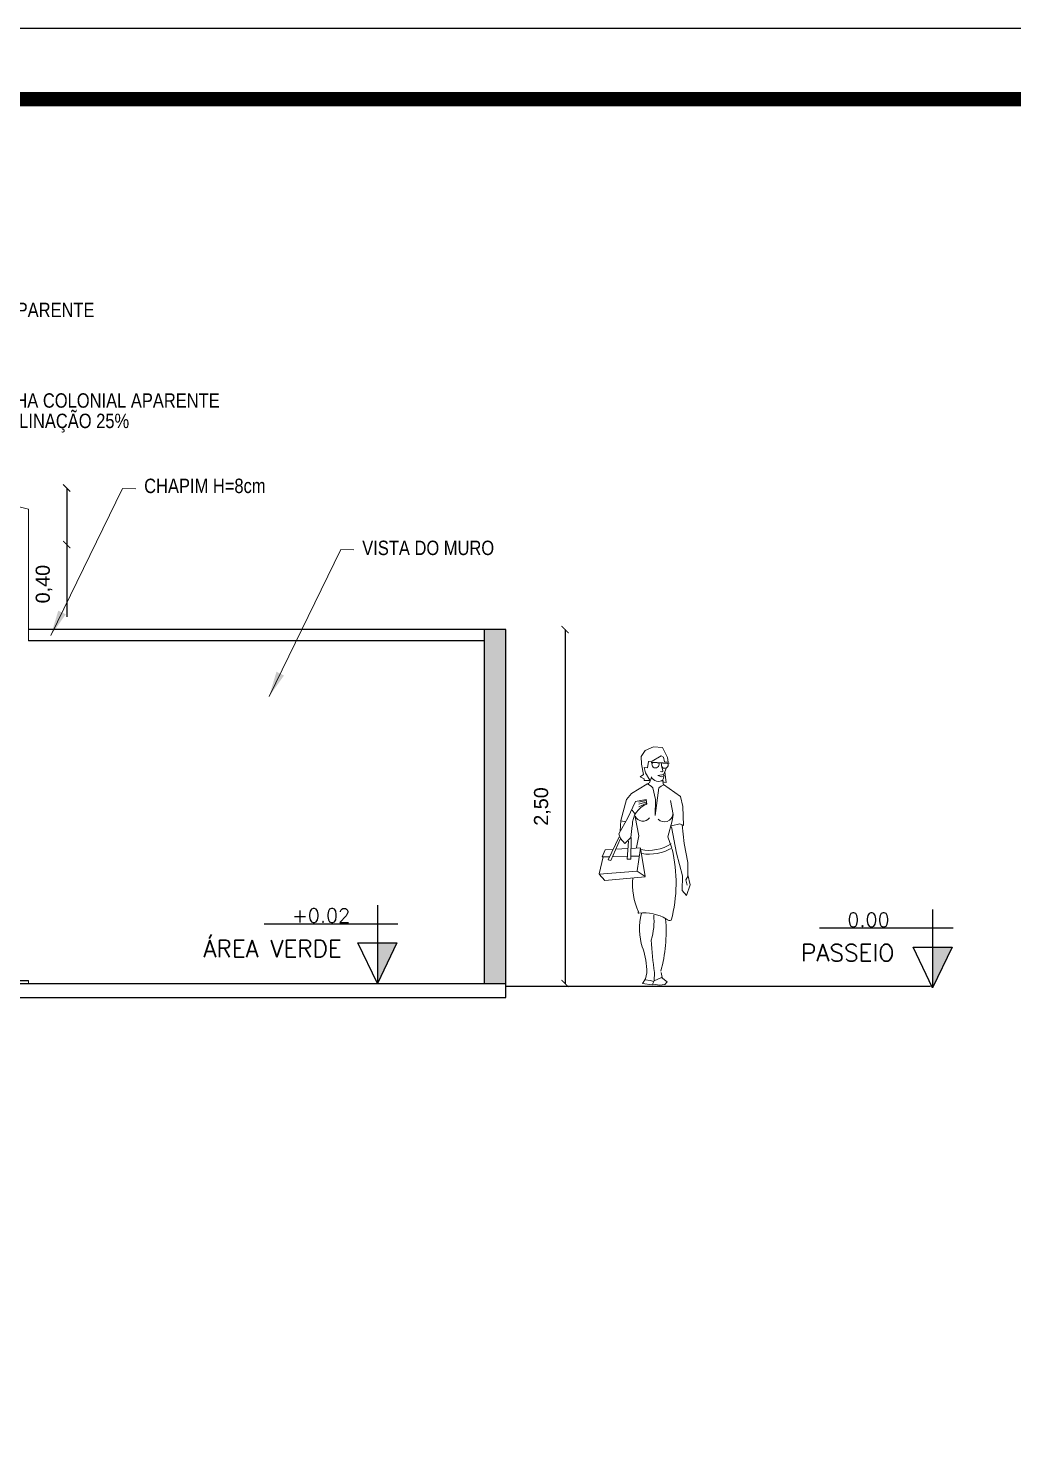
# Model space of a CAD drawing. Header units: millimetres. Extents: x -72 to 470, y 3 to 161.
# Drawn here: x 442.4 to 449.35, y 54.73 to 64.74 of the extents above; entities that cross this region are included whole.
import ezdxf
from ezdxf.enums import TextEntityAlignment as Align

# ---------------------------------------------------------------- set-up
doc = ezdxf.new("R2010")
doc.units = ezdxf.units.MM
doc.layers.get('0').update_dxf_attribs({"color": 3})
for name, color, linetype in [('COTA', 7, 'Continuous'), ('COTAS', 7, 'Continuous'), ('DIVERSOS', 1, 'Continuous'), ('LAYER1', 2, 'Continuous'), ('LAYER2', 5, 'Continuous')]:
    doc.layers.add(name, color=color, linetype=linetype)
doc.layers.add('E-Cta-W', color=7, linetype='Continuous', lineweight=20)
doc.layers.add('E-Lay-9', color=9, linetype='Continuous', lineweight=9)
doc.styles.add('F2', font='ARIALN.TTF')
doc.styles.add('PADRAO_TXT', font='romans.shx')
doc.styles.get("Standard").update_dxf_attribs({"font": 'arial.ttf'})
doc.dimstyles.new('ISO-25', dxfattribs={"dimtxt": 0.1, "dimasz": 0.05, "dimexe": 1.25, "dimexo": 0.625, "dimgap": 0.1, "dimtad": 1, "dimzin": 1, "dimtxsty": 'Standard', "dimblk": 'ARCHTICK', "dimcen": 2.5, "dimse1": 1, "dimse2": 1, "dimazin": 3, "dimtfac": 1, "dimtmove": 0, "dimatfit": 3, "dimldrblk": 'ARCHTICK', "dimfxl": 1, "dimarcsym": 0})
doc.dimstyles.get("Standard").update_dxf_attribs({"dimtxt": 0.18, "dimasz": 0.18, "dimexe": 0.18, "dimexo": 0.0625, "dimgap": 0.09, "dimtad": 0, "dimtih": 1, "dimtoh": 1, "dimdec": 4, "dimzin": 0, "dimdsep": 46, "dimtxsty": 'Standard', "dimcen": 0.09, "dimadec": 0, "dimazin": 0, "dimtfac": 1, "dimtdec": 4, "dimtofl": 0, "dimtmove": 0, "dimatfit": 3, "dimfxl": 1, "dimtolj": 1, "dimtzin": 0, "dimarcsym": 0})

# ---------------------------------------------------------------- blocks, each defined once
blk = doc.blocks.new('nivel_L')
at = {"layer": 'DIVERSOS'}
blk.add_hatch(color=256, dxfattribs=at).paths.add_polyline_path([(0, 0), (0.138, 0.286), (0, 0.286)])
for p, q in [((0, 0.553), (0, 0)), ((0.145, 0.42), (-0.8, 0.42))]:
    blk.add_line(p, q, dxfattribs=at)
blk.add_lwpolyline([(-0.138, 0.286), (0.138, 0.286), (0, 0)], close=True, dxfattribs=at)
blk = doc.blocks.new('_ArchTick')
at = {"color": 0, "linetype": 'ByBlock', "const_width": 0.15}
blk.add_lwpolyline([(-0.5, -0.5), (0.5, 0.5)], dxfattribs=at)
blk = doc.blocks.new('*D88')
at = {"layer": 'COTAS', "color": 0, "lineweight": -2, "transparency": 16777216}
for p, q in [((442.67, 61.495), (442.67, 61.095)), ((442.67, 61.095), (442.67, 60.586))]:
    blk.add_line(p, q, dxfattribs=at)
at = {"layer": 'Defpoints', "color": 0, "transparency": 16777216}
for p in [(440.77, 61.495), (440.77, 61.095), (442.67, 61.095)]:
    blk.add_point(p, dxfattribs=at)
at = {"layer": 'COTAS', "color": 0, "lineweight": -2, "transparency": 16777216, "xscale": 0.05, "yscale": 0.05, "zscale": 0.05}
for p, rotation in [((442.67, 61.495), 90), ((442.67, 61.095), 270)]:
    blk.add_blockref('_ArchTick', p, dxfattribs=dict(at, rotation=rotation))
at = {"layer": 'COTAS', "color": 0, "transparency": 16777216, "insert": (442.51, 60.816), "char_height": 0.1, "attachment_point": 5, "rotation": 90}
blk.add_mtext('0,40', dxfattribs=at)
blk = doc.blocks.new('*D89')
at = {"layer": 'COTAS', "color": 0, "lineweight": -2, "transparency": 16777216}
blk.add_line((446.189, 60.495), (446.189, 57.995), dxfattribs=at)
at = {"layer": 'Defpoints', "color": 0, "transparency": 16777216}
for p in [(445.77, 60.495), (445.77, 57.995), (446.189, 57.995)]:
    blk.add_point(p, dxfattribs=at)
at = {"layer": 'COTAS', "color": 0, "lineweight": -2, "transparency": 16777216, "xscale": 0.05, "yscale": 0.05, "zscale": 0.05}
for p, rotation in [((446.189, 60.495), 90), ((446.189, 57.995), 270)]:
    blk.add_blockref('_ArchTick', p, dxfattribs=dict(at, rotation=rotation))
at = {"layer": 'COTAS', "color": 0, "transparency": 16777216, "insert": (446.029, 59.245), "char_height": 0.1, "attachment_point": 5, "rotation": 90}
blk.add_mtext('2,50', dxfattribs=at)
blk = doc.blocks.new('Mulher001', base_point=(230, 53))
at = {"color": 7}
for p, q in [((226.96, 114.08), (228.08, 115.71)), ((228.08, 115.71), (230.34, 116.67)), ((230.34, 116.67), (232.77, 116.5)), ((232.77, 116.5), (234.17, 113.78)), ((227.06, 111.99), (226.96, 114.08)), ((227.65, 109.16), (227.06, 111.99)), ((229.02, 112.66), (228.7, 111.01)), ((229.96, 112.79), (229.02, 112.66)), ((234.62, 112.25), (229.75, 112.5)), ((234.62, 112.12), (229.75, 112.38)), ((232.45, 114.25), (229.96, 112.79)), ((233.02, 113.88), (232.45, 114.25)), ((233.35, 112.57), (233.02, 113.88)), ((234.29, 112.55), (233.35, 112.57)), ((234.17, 113.78), (234.29, 112.55)), ((226.7, 108.53), (227.65, 109.16)), ((227.84, 108), (226.7, 108.53)), ((227.76, 107.5), (227.84, 108)), ((228.7, 111.01), (227.83, 111.03)), ((227.83, 111.03), (228.16, 109.65)), ((228.16, 109.65), (229.36, 107.64)), ((229.26, 106.89), (229.8, 108.46)), ((231.5, 108.88), (233.12, 109.12)), ((232.5, 108.5), (231.5, 108.88)), ((232.6, 109.92), (232.21, 110)), ((232.5, 111.5), (232.89, 110.24)), ((233.12, 108.88), (232.5, 108.5)), ((232.96, 107.89), (233.2, 108.9)), ((233.13, 109.26), (233.82, 110.83)), ((233.38, 109.75), (233.75, 107)), ((228.5, 106.52), (224.36, 103.97)), ((229.43, 107.56), (227.76, 107.5)), ((228.5, 106.6), (229.01, 106.73)), ((229.01, 106.73), (229.11, 106.82)), ((230.12, 105.5), (230.88, 102.38)), ((230.75, 98), (231.75, 105.5)), ((233, 106.52), (232.88, 107.53)), ((233.25, 107.12), (232.88, 107.25)), ((233.06, 106.48), (233, 106.3)), ((237.69, 103.17), (233.05, 106.4)), ((233.75, 107), (233.25, 107.12)), ((223.03, 102.41), (221.46, 96.67)), ((224.36, 103.97), (223.03, 102.41)), ((223.35, 97.43), (225.47, 101.85)), ((225.47, 101.85), (228.37, 102.38)), ((228.38, 102.12), (226.38, 101.62)), ((228.5, 101.75), (226.38, 101.12)), ((228.5, 101.38), (226.38, 100.38)), ((228.37, 102.38), (228.55, 101.1)), ((230.88, 102.38), (230.75, 98)), ((235.71, 98.3), (234.92, 102.08)), ((238.35, 100.49), (237.69, 103.17)), ((238.53, 95.29), (238.35, 100.49)), ((220.95, 93.08), (223.35, 97.43)), ((221.46, 96.67), (221.26, 93.79)), ((221.53, 96.53), (222.73, 96.3)), ((225.4, 98.39), (224.55, 99.49)), ((226.39, 92.48), (225.38, 97.67)), ((234.22, 92.2), (235.38, 96.59)), ((235.38, 96.59), (235.71, 98.3)), ((221.36, 91.77), (220.95, 93.08)), ((224.53, 95.31), (224.18, 92.07)), ((225.69, 89.3), (226.39, 92.48)), ((235.21, 95.22), (237.53, 95.75)), ((236.63, 87.76), (235.27, 94.93)), ((237.53, 95.75), (238.53, 95.29)), ((238.17, 95.52), (238.71, 90.39)), ((216.42, 86.76), (217.18, 88.69)), ((217.18, 88.69), (219.39, 88.81)), ((218.06, 86), (221.01, 92.21)), ((221.28, 91.63), (218.77, 85.77)), ((220.09, 88.85), (223.41, 89.02)), ((222.55, 90.38), (221.36, 91.77)), ((224.18, 92.07), (222.55, 90.38)), ((223.18, 86.18), (223.58, 91)), ((224.25, 92.07), (224.19, 86.16)), ((224.22, 89.07), (226.78, 89.2)), ((226.85, 89.13), (225.92, 82.95)), ((228.06, 81.46), (226.85, 89.13)), ((235.29, 89.16), (234.22, 92.2)), ((238.71, 90.39), (239.68, 85.24)), ((216.7, 86.75), (215.59, 82.16)), ((218.44, 86.8), (216.42, 86.76)), ((218.77, 85.77), (218.06, 86)), ((223.24, 86.91), (219.22, 86.82)), ((224.19, 86.16), (223.18, 86.18)), ((226.44, 86.97), (224.2, 86.93)), ((238.23, 81.67), (236.63, 87.76)), ((239.68, 85.24), (239.68, 81.93)), ((215.59, 82.09), (225.92, 82.87)), ((217.14, 80.4), (215.59, 82.09)), ((228.05, 81.31), (217.14, 80.4)), ((225.92, 82.87), (228.06, 81.46)), ((238.14, 77.63), (238.23, 81.67)), ((239.75, 81.62), (239.12, 80.5)), ((239.68, 81.93), (240.27, 79.17)), ((239.34, 76.24), (238.14, 77.63)), ((239.12, 80.5), (239.5, 79.12)), ((240.27, 79.17), (239.34, 76.24)), ((228.5, 55.27), (228.17, 53.62)), ((230.59, 55.37), (230.54, 53.13)), ((230.54, 53.13), (232.51, 54.03)), ((232.65, 54.02), (232.39, 55.33)), ((232.51, 54.03), (234.07, 52.84)), ((228.17, 53.62), (227.35, 52.41)), ((227.35, 52.41), (229.94, 51.99)), ((229.46, 53.23), (228.09, 53.33)), ((230.39, 52.92), (229.46, 53.23)), ((229.94, 51.99), (230.39, 52.92)), ((232.01, 51.95), (230.23, 52.2)), ((233.46, 52.06), (232.01, 51.95)), ((234.07, 52.84), (233.46, 52.06))]:
    blk.add_line(p, q, dxfattribs=at)
for centre, radius, start, end in [((230.88, 111.9), 0.962, 151.6824, 21.958), ((233.4, 111.78), 0.937, 151.0407, 23.0879), ((231.65, 109.25), 1.99, 201.045, 310.8534), ((232.65, 110.16), 0.25, 258.4486, 17.1027), ((227.34, 103.22), 3.6, 39.3595, 71.2502), ((241.62, 91.5), 17.13, 119.7449, 125.1975), ((230.63, 95.44), 6.02, 110.2277, 180.6117), ((227.45, 98.7), 2.23, 201.7022, 323.593), ((233.31, 98.6), 2.32, 223.4144, 354.5265), ((229.12, 99.48), 10.93, 258.3551, 303.1335), ((229.14, 99.89), 12.37, 260.8915, 299.825), ((196.34, 79.62), 40.12, 345.4872, 13.3864), ((242.97, 79.42), 18.36, 174.8221, 204.4669), ((226.4, 71.67), 0.203, 136.5786, 253.9713), ((227.8, 59.77), 11.8, 59.0386, 97.0838), ((243.21, 67.3), 16.7, 165.5774, 198.2287), ((213.57, 69.29), 16.92, 342.4569, 5.7206), ((192.68, 66.5), 41.09, 344.7471, 4.7519), ((234.77, 70.74), 1.25, 223.275, 289.2745), ((209.92, 55.74), 18.58, 358.7627, 19.6826), ((356.41, 72.61), 127, 183.8367, 187.8037)]:
    blk.add_arc(centre, radius, start, end, dxfattribs=at)
blk = doc.blocks.new('A$C1531262A')
at = {"layer": 'LAYER1', "color": 7, "linetype": 'Continuous', "style": 'F2'}
blk.add_text('CHAPIM H=8cm', height=0.10166, dxfattribs=at).set_placement((0.659, 1.107), align=Align.TOP_LEFT)
at = {"layer": 'E-Cta-W', "color": 7}
blk.add_leader([(0, 0), (0.506, 1.038), (0.599, 1.036)], dimstyle='Standard', dxfattribs=at)
blk = doc.blocks.new('A$C68050ABB')
at = {"layer": 'LAYER1', "color": 7, "linetype": 'Continuous', "style": 'F2'}
blk.add_text('VISTA DO MURO', height=0.10166, dxfattribs=at).set_placement((0.658, 1.101), align=Align.TOP_LEFT)
at = {"layer": 'E-Cta-W', "color": 7}
blk.add_leader([(0, 0), (0.506, 1.038), (0.599, 1.036)], dimstyle='Standard', dxfattribs=at)
blk = doc.blocks.new('A$C74F77282')
at = {"layer": 'LAYER1', "color": 7, "linetype": 'Continuous', "style": 'F2'}
for s, p in [('TELHA COLONIAL APARENTE', (0.648, 1.148)), ('INCLINAÇÃO 25%%%', (0.688, 1.004))]:
    blk.add_text(s, height=0.10166, dxfattribs=at).set_placement(p, align=Align.TOP_LEFT)
at = {"layer": 'E-Cta-W', "color": 7}
blk.add_leader([(-0.006, -0.012), (0.501, 1.026), (0.593, 1.024)], dimstyle='Standard', dxfattribs=at)

msp = doc.modelspace()

# ---------------------------------------------------------------- hatches: boundary and pattern name
at = {"layer": 'LAYER2', "true_color": 0x939598}
h = msp.add_hatch(dxfattribs=at)
h.set_pattern_fill('ANSI32', color=252, scale=0.0001)
h.set_pattern_definition([(45, (511.4293576, 62.8673905), (-0.000673519209, 0.000673519209), []), (45, (511.4298066, 62.8673905), (-0.000673519209, 0.000673519209), [])])
h.paths.add_polyline_path([(430.42, 60.495), (430.27, 60.495), (430.27, 57.995), (430.42, 57.995)])
h.paths.add_polyline_path([(445.77, 60.495), (445.62, 60.495), (445.62, 57.995), (445.77, 57.995)])

# ---------------------------------------------------------------- linework, layer by layer
at = {"layer": 'COTA'}
msp.add_lwpolyline([(429.03, 35.042), (469.83, 35.042), (469.83, 64.742), (429.03, 64.742)], close=True, dxfattribs=at)
at = {"layer": 'COTA', "const_width": 0.1}
msp.add_lwpolyline([(429.53, 35.542), (469.33, 35.542), (469.33, 64.242), (429.53, 64.242)], close=True, dxfattribs=at)
at = {"layer": 'COTAS'}
for p, q in [((445.62, 60.495), (442.4, 60.495)), ((445.62, 60.415), (442.4, 60.415))]:
    msp.add_line(p, q, dxfattribs=at)
at = {"layer": 'E-Lay-9'}
for p, q in [((437.07, 62.678), (442.4, 61.346)), ((442.4, 60.495), (442.4, 61.346)), ((442.4, 61.139), (442.4, 61.289)), ((442.4, 60.495), (442.4, 60.415)), ((442.4, 58.015), (442.4, 57.995))]:
    msp.add_line(p, q, dxfattribs=at)
at = {"layer": 'LAYER2'}
for p, q in [((445.62, 57.995), (445.62, 60.495)), ((445.77, 60.495), (445.62, 60.495)), ((445.77, 57.995), (445.77, 60.495)), ((440.92, 58.015), (442.4, 58.015)), ((442.171, 57.995), (445.77, 57.995)), ((445.77, 57.895), (445.77, 57.995)), ((445.77, 57.975), (448.77, 57.975)), ((430.27, 57.895), (445.77, 57.895))]:
    msp.add_line(p, q, dxfattribs=at)

# ---------------------------------------------------------------- block references
at = {"layer": 'E-Lay-9'}
for name, p in [('A$C74F77282', (440.562, 61.656)), ('A$C74F77282', (441.446, 61.016)), ('A$C1531262A', (442.558, 60.454)), ('A$C68050ABB', (444.099, 60.022)), ('nivel_L', (444.864, 57.995)), ('nivel_L', (448.785, 57.965))]:
    msp.add_blockref(name, p, dxfattribs=at)
at = {"layer": 'E-Lay-9', "xscale": 0.02600000000001046, "yscale": 0.02600000000001046, "zscale": 0.02600000000001046}
msp.add_blockref('Mulher001', (446.805, 58.011), dxfattribs=at)

# ---------------------------------------------------------------- texts
at = {"style": 'PADRAO_TXT'}
for s, height, p in [('+0.02', 0.1, (444.261, 58.425)), ('0.00', 0.1, (448.182, 58.395)), ('ÁREA VERDE', 0.12, (443.635, 58.181)), ('PASSEIO', 0.12, (447.856, 58.152))]:
    msp.add_text(s, height=height, dxfattribs=at).set_placement(p)

# ---------------------------------------------------------------- dimensions: what is measured, and where the dimension line sits
at = {"layer": 'COTAS'}
for base, p1, p2, picture, middle in [((442.67, 61.095), (440.77, 61.495), (440.77, 61.095), '*D88', (442.51, 60.816)), ((446.189, 57.995), (445.77, 60.495), (445.77, 57.995), '*D89', (446.029, 59.245))]:
    dim = msp.add_linear_dim(base=base, p1=p1, p2=p2, angle=90, dimstyle='ISO-25', dxfattribs=at)
    dim.commit()
    dim.dimension.update_dxf_attribs({"geometry": picture, "text_midpoint": middle})

doc.saveas('drawing.dxf')
